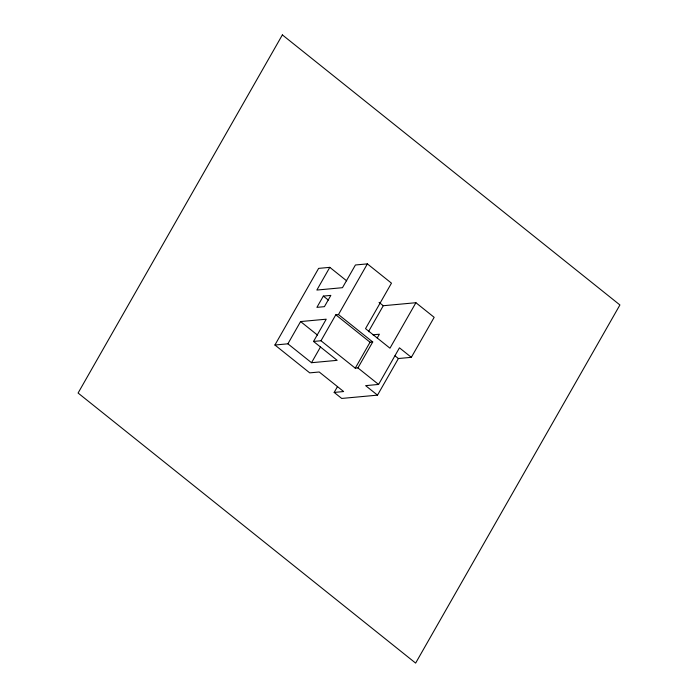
<?xml version="1.0" encoding="UTF-8"?>
<svg xmlns="http://www.w3.org/2000/svg" width="698" height="698" viewBox="0 0 698 698"><rect width="100%" height="100%" fill="white"/><g stroke="black" fill="none" stroke-linecap="round" stroke-linejoin="round"><path stroke-width="1.05" d="M337.387 386.771L334.168 392.424L343.643 391.543L319.204 371.99L309.729 372.872L274.916 345.013L318.62 268.381L329.805 267.351L346.679 280.849M329.805 267.351L316.857 290.054L342.474 287.689L355.43 264.987L367.375 263.879L391.473 283.161L365.525 328.645L389.964 348.197L415.912 302.714L434.165 317.32L411.34 357.332L398.392 358.528L394.998 355.814M287.899 343.817L300.585 321.56L326.228 319.195L313.533 341.444L337.16 360.343L311.517 362.707L287.899 343.817L274.916 345.013M323.34 296.083L316.909 307.356L324.413 306.658L330.843 295.394L323.34 296.083L328.322 300.07M320.993 340.755L335.799 314.807L338.469 314.562L372.723 341.968L357.926 367.916L355.256 368.169L320.993 340.755L313.533 341.444M338.469 314.562L367.375 263.879M311.517 362.707L320.504 346.95M368.448 331.716L383.272 305.724L415.912 302.714M355.256 368.169L370.053 342.221L372.723 341.968M377.234 337.98L379.372 334.22L372.941 334.813M398.392 358.528L377.505 395.147L365.63 385.636L378.578 384.441L399.457 347.831L411.34 357.332M377.505 395.147L341.706 398.445L334.168 392.424M379.058 302.356L383.272 305.724M335.799 314.807L370.053 342.221M300.585 321.56L317.459 335.066M357.926 367.916L378.578 384.441M282.367 34.9L78.089 393.035L415.633 663.1L619.911 304.965L282.367 34.9"/></g></svg>
